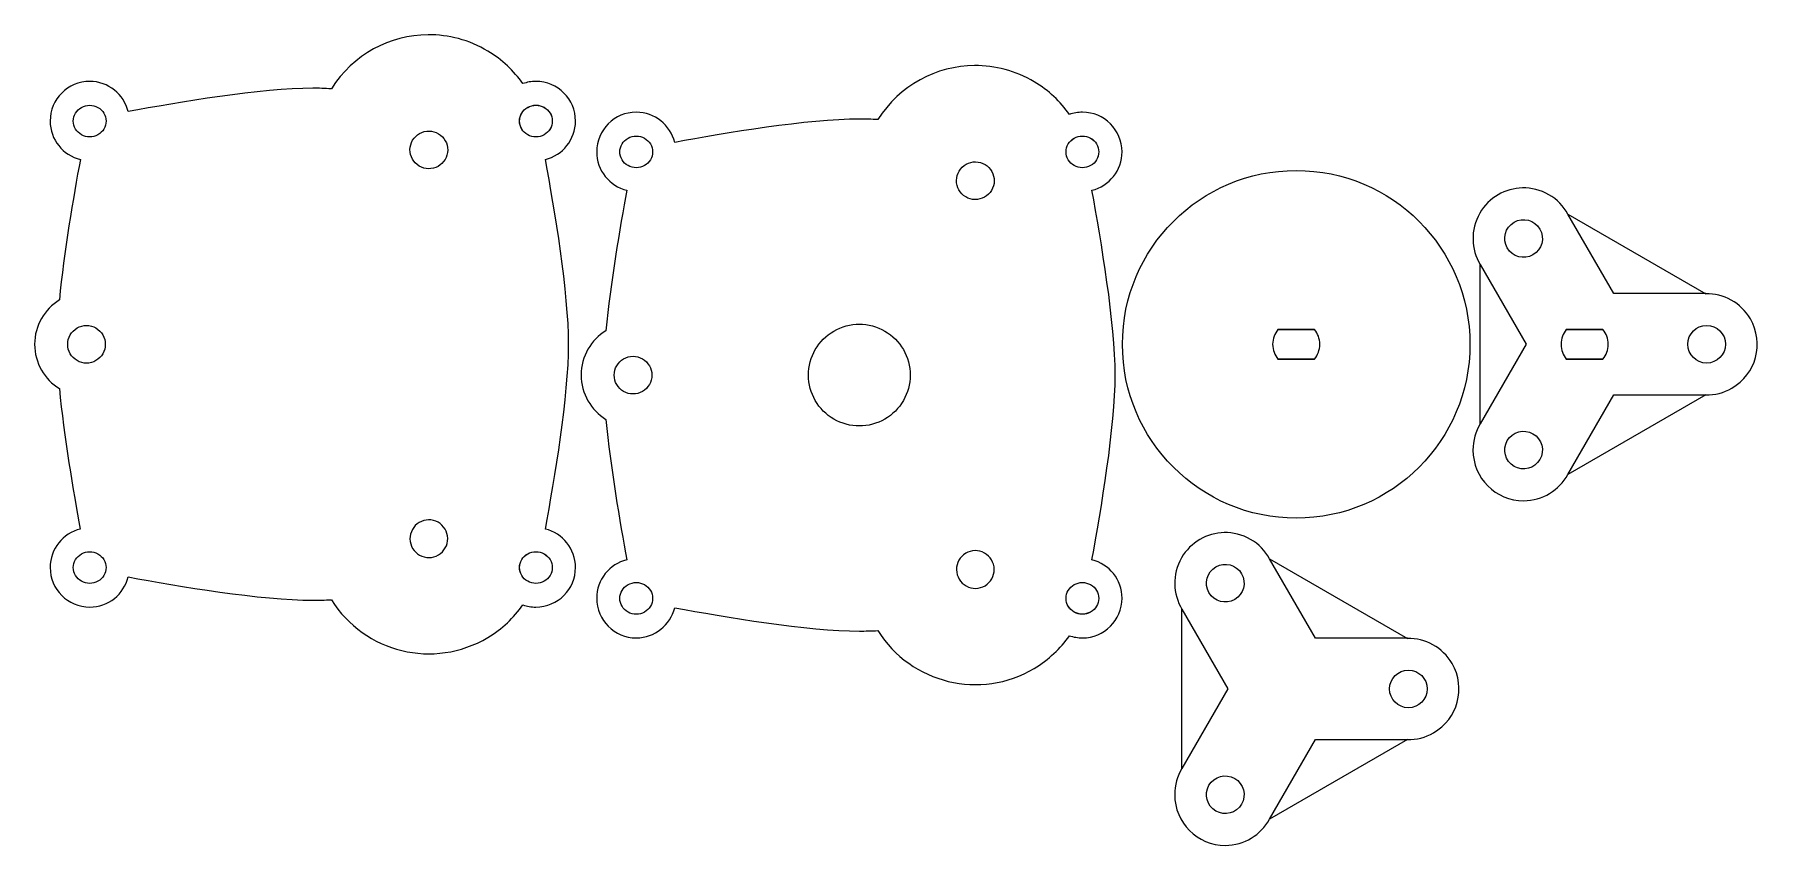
# Model space of a CAD drawing. Extents: x -92 to 160, y 104 to 222.
import ezdxf

# ---------------------------------------------------------------- set-up
doc = ezdxf.new("R2010")
doc.units = 0
doc.layers.add('Layer_1', color=7, linetype='CONTINUOUS')

msp = doc.modelspace()

# ---------------------------------------------------------------- linework, layer by layer
at = {"layer": 'Layer_1', "color": 7}
for points in [[(-34.801751, 222.390147), (-34.801751, 222.390147)], [(44.836317, 217.903497), (44.836317, 217.903497)], [(-81.722481, 209.819829), (-81.722481, 209.819829)], [(-16.703967, 209.819826), (-16.703967, 209.819826)], [(-16.703064, 209.825312), (-16.703064, 209.825312)], [(-2.084414, 205.333178), (-2.084414, 205.333178)], [(62.934101, 205.333175), (62.934101, 205.333175)], [(62.935004, 205.338662), (62.935004, 205.338662)], [(-36.096266, 203.271333), (-36.096266, 203.271333)], [(124.67581, 200.089969), (124.67581, 200.089955)], [(43.541802, 198.784683), (43.541802, 198.784683)], [(123.457341, 195.097536), (123.457341, 195.097536)], [(151.372254, 184.682414), (151.372254, 184.691219), (137.975518, 184.691219), (131.290379, 196.271149), (131.281574, 196.288788)], [(118.519837, 188.924538), (118.511018, 188.915733), (125.213796, 177.318163), (118.519837, 165.729413), (118.511018, 165.711774)], [(94.370101, 179.47104), (89.03434, 179.47104), (89.03434, 179.47104)], [(136.391179, 179.473074), (131.055418, 179.473074), (131.055418, 179.473074)], [(-81.829614, 177.310574), (-81.829614, 177.310574)], [(117.020362, 177.314687), (117.020362, 177.314687)], [(154.254293, 177.316715), (154.254293, 177.316715)], [(89.03434, 175.158331), (94.370101, 175.158331)], [(131.055418, 175.160366), (136.391179, 175.160366)], [(-2.191546, 172.823924), (-2.191546, 172.823924)], [(35.445383, 172.829415), (35.445383, 172.829415)], [(131.272754, 158.347538), (131.281559, 158.338733), (137.984337, 169.945122), (151.354615, 169.945122), (151.372254, 169.945122)], [(123.457344, 159.535892), (123.457344, 159.535892)], [(-36.096266, 151.360794), (-36.096266, 151.360794)], [(81.2114, 149.895553), (81.211372, 149.895539)], [(43.541802, 146.874144), (43.541802, 146.874144)], [(-81.722481, 144.801312), (-81.722481, 144.801312)], [(-16.703967, 144.801312), (-16.703967, 144.801312)], [(-16.703064, 144.806801), (-16.703064, 144.806801)], [(79.992903, 144.903121), (79.992903, 144.903121)], [(107.907844, 134.487998), (107.907844, 134.496803), (94.511108, 134.496803), (87.825969, 146.076733), (87.817164, 146.094372)], [(-2.084414, 140.314662), (-2.084414, 140.314662)], [(62.934101, 140.314662), (62.934101, 140.314662)], [(62.935004, 140.320151), (62.935004, 140.320151)], [(75.0554, 138.730122), (75.046594, 138.721317), (81.749372, 127.123747), (75.055414, 115.534997), (75.046609, 115.517358)], [(110.789855, 127.1223), (110.789855, 127.1223)], [(87.808345, 108.153122), (87.81715, 108.144317), (94.519928, 119.750706), (107.890206, 119.750706), (107.907844, 119.750706)], [(79.992906, 109.341475), (79.992906, 109.341475)]]:
    msp.add_lwpolyline(points, close=True, dxfattribs=at)
for points in [[(-34.801751, 222.390147), (-40.351704, 222.347879), (-45.741313, 219.547193), (-48.886404, 214.523203)], [(-26.096959, 220.017717), (-28.829082, 221.649435), (-31.83625, 222.412733), (-34.801751, 222.390147)], [(-20.981681, 215.272856), (-22.294277, 217.139959), (-24.010922, 218.771864), (-26.096959, 220.017717)], [(44.836317, 217.903497), (39.286363, 217.861228), (33.896754, 215.060543), (30.751664, 210.036552)], [(53.541109, 215.531066), (50.808986, 217.162785), (47.801818, 217.926083), (44.836317, 217.903497)], [(-84.102445, 215.599175), (-87.287673, 215.599175), (-89.870362, 213.016486), (-89.870362, 209.831258)], [(-78.502098, 211.198272), (-79.116815, 213.722414), (-81.389087, 215.599175), (-84.102445, 215.599175)], [(-51.593973, 214.602578), (-59.053657, 214.602578), (-71.2913, 212.541348), (-78.502098, 211.198272)], [(-48.886404, 214.523203), (-49.839118, 214.57183), (-50.749564, 214.602578), (-51.593973, 214.602578)], [(-19.085501, 215.599175), (-19.750309, 215.599175), (-20.387527, 215.480111), (-20.981681, 215.272856)], [(-13.317584, 209.831258), (-13.317584, 213.016486), (-15.900273, 215.599175), (-19.085501, 215.599175)], [(58.656387, 210.786205), (57.343791, 212.653308), (55.627146, 214.285213), (53.541109, 215.531066)], [(-86.494062, 209.819829), (-86.494062, 210.644663), (-86.039333, 211.406842), (-85.301167, 211.81926)], [(-85.301167, 211.81926), (-84.563001, 212.231677), (-83.653542, 212.231677), (-82.915376, 211.81926)], [(-82.915376, 211.81926), (-82.17721, 211.406842), (-81.722481, 210.644663), (-81.722481, 209.819829)], [(-21.475549, 209.819826), (-21.475549, 210.644661), (-21.02082, 211.406839), (-20.282653, 211.819257)], [(-21.474646, 209.825312), (-21.474646, 210.650147), (-21.019917, 211.412326), (-20.28175, 211.824743)], [(-20.282653, 211.819257), (-19.544487, 212.231674), (-18.635029, 212.231674), (-17.896863, 211.819257)], [(-20.28175, 211.824743), (-19.543584, 212.237161), (-18.634126, 212.237161), (-17.895959, 211.824743)], [(-17.896863, 211.819257), (-17.158696, 211.406839), (-16.703967, 210.644661), (-16.703967, 209.819826)], [(-17.895959, 211.824743), (-17.157793, 211.412326), (-16.703064, 210.650147), (-16.703064, 209.825312)], [(-89.870362, 209.831258), (-89.870362, 207.115908), (-87.996409, 204.843638), (-85.469459, 204.230911)], [(-85.301167, 207.820397), (-86.039333, 208.232815), (-86.494062, 208.994994), (-86.494062, 209.819829)], [(-81.722481, 209.819829), (-81.722481, 208.994994), (-82.17721, 208.232815), (-82.915376, 207.820397)], [(-20.282653, 207.820395), (-21.02082, 208.232812), (-21.475549, 208.994991), (-21.475549, 209.819826)], [(-20.28175, 207.825881), (-21.019917, 208.238298), (-21.474646, 209.000477), (-21.474646, 209.825312)], [(-16.703967, 209.819826), (-16.703967, 208.994991), (-17.158696, 208.232812), (-17.896863, 207.820395)], [(-16.703064, 209.825312), (-16.703064, 209.000477), (-17.157793, 208.238298), (-17.895959, 207.825881)], [(-17.709667, 204.230911), (-15.190027, 204.848808), (-13.317584, 207.121095), (-13.317584, 209.831258)], [(-4.464379, 211.112525), (-7.649606, 211.112525), (-10.232295, 208.529836), (-10.232295, 205.344608)], [(1.135969, 206.711622), (0.521252, 209.235764), (-1.751021, 211.112525), (-4.464379, 211.112525)], [(28.044094, 210.115927), (20.58441, 210.115927), (8.346766, 208.054698), (1.135969, 206.711622)], [(30.751664, 210.036552), (29.79895, 210.085179), (28.888504, 210.115927), (28.044094, 210.115927)], [(60.552567, 211.112525), (59.887759, 211.112525), (59.25054, 210.993461), (58.656387, 210.786205)], [(66.320484, 205.344608), (66.320484, 208.529836), (63.737795, 211.112525), (60.552567, 211.112525)], [(-82.915376, 207.820397), (-83.653542, 207.40798), (-84.563001, 207.40798), (-85.301167, 207.820397)], [(-37.434431, 205.6678), (-37.420152, 206.648365), (-36.883603, 207.546755), (-36.027055, 208.024287)], [(-36.027055, 208.024287), (-35.170506, 208.50182), (-34.124211, 208.48588), (-33.282607, 207.982477)], [(-33.282607, 207.982477), (-32.440327, 207.480206), (-31.930164, 206.566575), (-31.944443, 205.58601)], [(-17.896863, 207.820395), (-18.635029, 207.407977), (-19.544487, 207.407977), (-20.282653, 207.820395)], [(-17.895959, 207.825881), (-18.634126, 207.413464), (-19.543584, 207.413464), (-20.28175, 207.825881)], [(-6.855996, 205.333178), (-6.855996, 206.158013), (-6.401267, 206.920192), (-5.6631, 207.332609)], [(-5.6631, 207.332609), (-4.924934, 207.745027), (-4.015476, 207.745027), (-3.277309, 207.332609)], [(-3.277309, 207.332609), (-2.539143, 206.920192), (-2.084414, 206.158013), (-2.084414, 205.333178)], [(58.162519, 205.333175), (58.162519, 206.15801), (58.617248, 206.920189), (59.355414, 207.332607)], [(58.163422, 205.338662), (58.163422, 206.163497), (58.618151, 206.925676), (59.356318, 207.338093)], [(59.355414, 207.332607), (60.093581, 207.745024), (61.003039, 207.745024), (61.741205, 207.332607)], [(59.356318, 207.338093), (60.094484, 207.75051), (61.003942, 207.75051), (61.742108, 207.338093)], [(61.741205, 207.332607), (62.479372, 206.920189), (62.934101, 206.15801), (62.934101, 205.333175)], [(61.742108, 207.338093), (62.480275, 206.925676), (62.935004, 206.163497), (62.935004, 205.338662)], [(-85.469459, 204.230911), (-86.471435, 198.851942), (-87.873597, 190.674401), (-88.520987, 183.769803)], [(-36.096266, 203.271333), (-36.938546, 203.773604), (-37.448709, 204.687235), (-37.434431, 205.6678)], [(-31.944443, 205.58601), (-31.958721, 204.605444), (-32.495271, 203.707055), (-33.351819, 203.229522)], [(-14.314181, 177.322789), (-14.314181, 184.780985), (-16.367447, 197.018818), (-17.709667, 204.230911)], [(-10.232295, 205.344608), (-10.232295, 202.629258), (-8.358342, 200.356988), (-5.831392, 199.744261)], [(-5.6631, 203.333747), (-6.401267, 203.746165), (-6.855996, 204.508343), (-6.855996, 205.333178)], [(-2.084414, 205.333178), (-2.084414, 204.508343), (-2.539143, 203.746165), (-3.277309, 203.333747)], [(59.355414, 203.333744), (58.617248, 203.746162), (58.162519, 204.508341), (58.162519, 205.333175)], [(59.356318, 203.339231), (58.618151, 203.751648), (58.163422, 204.513827), (58.163422, 205.338662)], [(62.934101, 205.333175), (62.934101, 204.508341), (62.479372, 203.746162), (61.741205, 203.333744)], [(62.935004, 205.338662), (62.935004, 204.513827), (62.480275, 203.751648), (61.742108, 203.339231)], [(61.9284, 199.744261), (64.448041, 200.362158), (66.320484, 202.634445), (66.320484, 205.344608)], [(-33.351819, 203.229522), (-34.208367, 202.75199), (-35.254662, 202.76793), (-36.096266, 203.271333)], [(-3.277309, 203.333747), (-4.015476, 202.92133), (-4.924934, 202.92133), (-5.6631, 203.333747)], [(42.203637, 201.18115), (42.217916, 202.161715), (42.754465, 203.060104), (43.611013, 203.537637)], [(43.611013, 203.537637), (44.467561, 204.01517), (45.513857, 203.99923), (46.355461, 203.495826)], [(46.355461, 203.495826), (47.197741, 202.993556), (47.707904, 202.079925), (47.693625, 201.099359)], [(61.741205, 203.333744), (61.003039, 202.921327), (60.093581, 202.921327), (59.355414, 203.333744)], [(61.742108, 203.339231), (61.003942, 202.926813), (60.094484, 202.926813), (59.356318, 203.339231)], [(66.384079, 177.314687), (66.384079, 191.297497), (77.719382, 202.632828), (91.70222, 202.632828)], [(91.70222, 202.632828), (105.68503, 202.632828), (117.020362, 191.297497), (117.020362, 177.314687)], [(-5.831392, 199.744261), (-6.833369, 194.365291), (-8.235531, 186.18775), (-8.88292, 179.283152)], [(43.541802, 198.784683), (42.699521, 199.286953), (42.189358, 200.200584), (42.203637, 201.18115)], [(47.693625, 201.099359), (47.679346, 200.118794), (47.142797, 199.220405), (46.286249, 198.742872)], [(65.323887, 172.836139), (65.323887, 180.294335), (63.270621, 192.532168), (61.9284, 199.744261)], [(124.67581, 200.089955), (122.185856, 200.033756), (119.784658, 198.716371), (118.449282, 196.403427)], [(128.521087, 199.102191), (127.309547, 199.801676), (125.980071, 200.119405), (124.67581, 200.089969)], [(46.286249, 198.742872), (45.429701, 198.265339), (44.383406, 198.281279), (43.541802, 198.784683)], [(131.281574, 196.288788), (130.655207, 197.425568), (129.727122, 198.405887), (128.521087, 199.102191)], [(118.449282, 196.403427), (117.061172, 193.99915), (117.184026, 191.146502), (118.519837, 188.924538)], [(122.453077, 191.349573), (121.695426, 192.661863), (122.145051, 194.339885), (123.457341, 195.097536)], [(123.457341, 195.097536), (124.769633, 195.855188), (126.447653, 195.405562), (127.205304, 194.093272)], [(127.205304, 194.093272), (127.962956, 192.78098), (127.513332, 191.102962), (126.20104, 190.345309)], [(126.20104, 190.345309), (124.88875, 189.587658), (123.210729, 190.03728), (122.453077, 191.349573)], [(157.889823, 181.004705), (156.501713, 183.408982), (153.964437, 184.728277), (151.372254, 184.682414)], [(-88.520987, 183.769803), (-90.688578, 182.440384), (-92.136959, 180.051931), (-92.136959, 177.322789)], [(-87.317013, 177.310574), (-87.317672, 178.291243), (-86.794871, 179.197701), (-85.945696, 179.688227)], [(-85.945696, 179.688227), (-85.096522, 180.178752), (-84.050105, 180.178752), (-83.20093, 179.688227)], [(-83.20093, 179.688227), (-82.351756, 179.197701), (-81.828954, 178.291243), (-81.829614, 177.310574)], [(-8.88292, 179.283152), (-11.050511, 177.953733), (-12.498892, 175.565281), (-12.498892, 172.836139)], [(20.634533, 172.829415), (20.632752, 175.476305), (22.043829, 177.922895), (24.335807, 179.246854)], [(24.335807, 179.246854), (26.627784, 180.570814), (29.452132, 180.570814), (31.74411, 179.246854)], [(31.74411, 179.246854), (34.036087, 177.922895), (35.447164, 175.476305), (35.445383, 172.829415)], [(89.03434, 179.47104), (88.556656, 178.881187), (88.267048, 178.137243), (88.267048, 177.319095)], [(95.137392, 177.319095), (95.137392, 178.137243), (94.847785, 178.881187), (94.370101, 179.47104)], [(131.055418, 179.473074), (130.577734, 178.883221), (130.288126, 178.139278), (130.288126, 177.321129)], [(137.15847, 177.321129), (137.15847, 178.139278), (136.868862, 178.883221), (136.391179, 179.473074)], [(148.766894, 177.316715), (148.766894, 178.832017), (149.995289, 180.060414), (151.510594, 180.060414)], [(151.510594, 180.060414), (153.025896, 180.060414), (154.254293, 178.832017), (154.254293, 177.316715)], [(155.191073, 170.9329), (158.715555, 172.967761), (159.924685, 177.480224), (157.889823, 181.004705)], [(-92.136959, 177.322789), (-92.136959, 174.593646), (-90.688578, 172.196375), (-88.520987, 170.866956)], [(-85.945696, 174.932922), (-86.794871, 175.423447), (-87.317672, 176.329905), (-87.317013, 177.310574)], [(-81.829614, 177.310574), (-81.828954, 176.329905), (-82.351756, 175.423447), (-83.20093, 174.932922)], [(-17.709667, 150.414664), (-16.367447, 157.626757), (-14.314181, 169.864593), (-14.314181, 177.322789)], [(91.70222, 151.996545), (77.719382, 151.996545), (66.384079, 163.331849), (66.384079, 177.314687)], [(88.267048, 177.319095), (88.267048, 176.500947), (88.556656, 175.748184), (89.03434, 175.158331)], [(117.020362, 177.314687), (117.020362, 163.331849), (105.68503, 151.996545), (91.70222, 151.996545)], [(94.370101, 175.158331), (94.847785, 175.748184), (95.137392, 176.500947), (95.137392, 177.319095)], [(130.288126, 177.321129), (130.288126, 176.502981), (130.577734, 175.750219), (131.055418, 175.160366)], [(136.391179, 175.160366), (136.868862, 175.750219), (137.15847, 176.502981), (137.15847, 177.321129)], [(151.510594, 174.573015), (149.995289, 174.573015), (148.766894, 175.80141), (148.766894, 177.316715)], [(154.254293, 177.316715), (154.254293, 175.80141), (153.025896, 174.573015), (151.510594, 174.573015)], [(-83.20093, 174.932922), (-84.050105, 174.442397), (-85.096522, 174.442397), (-85.945696, 174.932922)], [(-7.678945, 172.823924), (-7.679605, 173.804593), (-7.156803, 174.711051), (-6.307628, 175.201576)], [(-6.307628, 175.201576), (-5.458454, 175.692101), (-4.412037, 175.692101), (-3.562863, 175.201576)], [(-3.562863, 175.201576), (-2.713688, 174.711051), (-2.190886, 173.804593), (-2.191546, 172.823924)], [(-12.498892, 172.836139), (-12.498892, 170.106996), (-11.050511, 167.709724), (-8.88292, 166.380305)], [(-6.307628, 170.446272), (-7.156803, 170.936797), (-7.679605, 171.843255), (-7.678945, 172.823924)], [(-2.191546, 172.823924), (-2.190886, 171.843255), (-2.713688, 170.936797), (-3.562863, 170.446272)], [(24.335807, 166.411976), (22.043829, 167.735935), (20.632752, 170.182525), (20.634533, 172.829415)], [(35.445383, 172.829415), (35.447164, 170.182525), (34.036087, 167.735935), (31.74411, 166.411976)], [(61.9284, 145.928014), (63.270621, 153.140107), (65.323887, 165.377942), (65.323887, 172.836139)], [(-88.520987, 170.866956), (-87.875923, 163.963634), (-86.479637, 155.795208), (-85.478279, 150.414664)], [(-3.562863, 170.446272), (-4.412037, 169.955747), (-5.458454, 169.955747), (-6.307628, 170.446272)], [(151.372254, 169.945122), (152.669917, 169.919186), (153.985039, 170.236595), (155.191073, 170.9329)], [(-8.88292, 166.380305), (-8.237856, 159.476983), (-6.84157, 151.308558), (-5.840212, 145.928014)], [(31.74411, 166.411976), (29.452132, 165.088017), (26.627784, 165.088017), (24.335807, 166.411976)], [(118.511018, 165.711774), (117.839721, 164.600934), (117.461504, 163.303203), (117.461504, 161.910594)], [(122.45308, 163.283855), (123.210732, 164.596148), (124.888751, 165.045771), (126.201043, 164.288119)], [(126.201043, 164.288119), (127.513333, 163.530468), (127.962959, 161.852448), (127.205307, 160.540156)], [(117.461504, 161.910594), (117.461502, 157.840873), (120.764837, 154.537536), (124.83456, 154.537538)], [(123.457344, 159.535892), (122.145051, 160.293544), (121.695429, 161.971565), (122.45308, 163.283855)], [(127.205307, 160.540156), (126.447656, 159.227866), (124.769634, 158.778241), (123.457344, 159.535892)], [(124.83456, 154.537538), (127.61078, 154.537538), (130.016383, 156.079711), (131.272754, 158.347538)], [(-36.096266, 151.360794), (-36.938546, 150.858523), (-37.448709, 149.944892), (-37.434431, 148.964327)], [(-33.351819, 151.402605), (-34.208367, 151.880138), (-35.254662, 151.864198), (-36.096266, 151.360794)], [(-31.944443, 149.046118), (-31.958721, 150.026683), (-32.495271, 150.925072), (-33.351819, 151.402605)], [(-85.478279, 150.414664), (-88.001331, 149.799174), (-89.870362, 147.526901), (-89.870362, 144.814305)], [(-37.434431, 148.964327), (-37.420152, 147.983762), (-36.883603, 147.085373), (-36.027055, 146.60784)], [(-33.282607, 146.649651), (-32.440327, 147.151921), (-31.930164, 148.065552), (-31.944443, 149.046118)], [(-13.317584, 144.814305), (-13.317584, 147.524618), (-15.189832, 149.796905), (-17.709667, 150.414664)], [(81.211372, 149.895539), (78.721418, 149.83934), (76.320221, 148.521955), (74.984844, 146.209011)], [(85.056678, 148.907775), (83.845138, 149.60726), (82.515662, 149.924989), (81.2114, 149.895553)], [(87.817164, 146.094372), (87.190797, 147.231152), (86.262712, 148.211471), (85.056678, 148.907775)], [(-86.494062, 144.801312), (-86.494062, 145.626147), (-86.039333, 146.388326), (-85.301167, 146.800743)], [(-85.301167, 146.800743), (-84.563001, 147.213161), (-83.653542, 147.213161), (-82.915376, 146.800743)], [(-82.915376, 146.800743), (-82.17721, 146.388326), (-81.722481, 145.626147), (-81.722481, 144.801312)], [(-36.027055, 146.60784), (-35.170506, 146.130307), (-34.124211, 146.146247), (-33.282607, 146.649651)], [(-21.475549, 144.801312), (-21.475549, 145.626147), (-21.02082, 146.388326), (-20.282653, 146.800743)], [(-21.474646, 144.806801), (-21.474646, 145.631636), (-21.019917, 146.393815), (-20.28175, 146.806233)], [(-20.282653, 146.800743), (-19.544487, 147.213161), (-18.635029, 147.213161), (-17.896863, 146.800743)], [(-20.28175, 146.806233), (-19.543584, 147.21865), (-18.634126, 147.21865), (-17.895959, 146.806233)], [(-17.896863, 146.800743), (-17.158696, 146.388326), (-16.703967, 145.626147), (-16.703967, 144.801312)], [(-17.895959, 146.806233), (-17.157793, 146.393815), (-16.703064, 145.631636), (-16.703064, 144.806801)], [(43.541802, 146.874144), (42.699521, 146.371873), (42.189358, 145.458242), (42.203637, 144.477677)], [(46.286249, 146.915954), (45.429701, 147.393487), (44.383406, 147.377547), (43.541802, 146.874144)], [(47.693625, 144.559467), (47.679346, 145.540033), (47.142797, 146.438422), (46.286249, 146.915954)], [(74.984844, 146.209011), (73.596734, 143.804734), (73.719588, 140.952086), (75.0554, 138.730122)], [(-89.870362, 144.814305), (-89.870362, 141.629089), (-87.287673, 139.046389), (-84.102445, 139.046389)], [(-85.301167, 142.801881), (-86.039333, 143.214298), (-86.494062, 143.976477), (-86.494062, 144.801312)], [(-81.722481, 144.801312), (-81.722481, 143.976477), (-82.17721, 143.214298), (-82.915376, 142.801881)], [(-20.282653, 142.801881), (-21.02082, 143.214298), (-21.475549, 143.976477), (-21.475549, 144.801312)], [(-20.28175, 142.80737), (-21.019917, 143.219788), (-21.474646, 143.981967), (-21.474646, 144.806801)], [(-19.085501, 139.046389), (-15.900273, 139.046389), (-13.317584, 141.629089), (-13.317584, 144.814305)], [(-16.703967, 144.801312), (-16.703967, 143.976477), (-17.158696, 143.214298), (-17.896863, 142.801881)], [(-16.703064, 144.806801), (-16.703064, 143.981967), (-17.157793, 143.219788), (-17.895959, 142.80737)], [(-5.840212, 145.928014), (-8.363264, 145.312524), (-10.232295, 143.040251), (-10.232295, 140.327655)], [(42.203637, 144.477677), (42.217916, 143.497111), (42.754465, 142.598722), (43.611013, 142.12119)], [(46.355461, 142.163), (47.197741, 142.665271), (47.707904, 143.578902), (47.693625, 144.559467)], [(66.320484, 140.327655), (66.320484, 143.037968), (64.448236, 145.310255), (61.9284, 145.928014)], [(78.988638, 141.155156), (78.230987, 142.467447), (78.680612, 144.14547), (79.992903, 144.903121)], [(79.992903, 144.903121), (81.305194, 145.660772), (82.983214, 145.211147), (83.740865, 143.898856)], [(83.740865, 143.898856), (84.498519, 142.586565), (84.048894, 140.908545), (82.736603, 140.150894)], [(-82.915376, 142.801881), (-83.653542, 142.389464), (-84.563001, 142.389464), (-85.301167, 142.801881)], [(-84.102445, 139.046389), (-81.389861, 139.046389), (-79.117588, 140.915434), (-78.502098, 143.438472)], [(-78.502098, 143.438472), (-71.290005, 142.096251), (-59.052166, 140.043), (-51.593973, 140.043)], [(-17.896863, 142.801881), (-18.635029, 142.389464), (-19.544487, 142.389464), (-20.282653, 142.801881)], [(-17.895959, 142.80737), (-18.634126, 142.394953), (-19.543584, 142.394953), (-20.28175, 142.80737)], [(-6.855996, 140.314662), (-6.855996, 141.139497), (-6.401267, 141.901676), (-5.6631, 142.314093)], [(-5.6631, 142.314093), (-4.924934, 142.72651), (-4.015476, 142.72651), (-3.277309, 142.314093)], [(-3.277309, 142.314093), (-2.539143, 141.901676), (-2.084414, 141.139497), (-2.084414, 140.314662)], [(43.611013, 142.12119), (44.467561, 141.643657), (45.513857, 141.659597), (46.355461, 142.163)], [(58.162519, 140.314662), (58.162519, 141.139497), (58.617248, 141.901676), (59.355414, 142.314093)], [(58.163422, 140.320151), (58.163422, 141.144986), (58.618151, 141.907165), (59.356318, 142.319582)], [(59.355414, 142.314093), (60.093581, 142.72651), (61.003039, 142.72651), (61.741205, 142.314093)], [(59.356318, 142.319582), (60.094484, 142.732), (61.003942, 142.732), (61.742108, 142.319582)], [(61.741205, 142.314093), (62.479372, 141.901676), (62.934101, 141.139497), (62.934101, 140.314662)], [(61.742108, 142.319582), (62.480275, 141.907165), (62.935004, 141.144986), (62.935004, 140.320151)], [(82.736603, 140.150894), (81.424312, 139.393243), (79.746292, 139.842865), (78.988638, 141.155156)], [(-51.593973, 140.043), (-50.752316, 140.043), (-49.844525, 140.065296), (-48.895223, 140.113556)], [(-48.895223, 140.113556), (-44.070614, 132.401975), (-33.943615, 129.923922), (-26.096959, 134.610222)], [(-26.096959, 134.610222), (-24.009598, 135.856854), (-22.294596, 137.495324), (-20.981681, 139.363889)], [(-20.981681, 139.363889), (-20.38731, 139.156935), (-19.750778, 139.046389), (-19.085501, 139.046389)], [(-10.232295, 140.327655), (-10.232295, 137.142439), (-7.649606, 134.559738), (-4.464379, 134.559738)], [(-5.6631, 138.315231), (-6.401267, 138.727648), (-6.855996, 139.489827), (-6.855996, 140.314662)], [(-4.464379, 134.559738), (-1.751794, 134.559738), (0.520479, 136.428783), (1.135969, 138.951822)], [(-2.084414, 140.314662), (-2.084414, 139.489827), (-2.539143, 138.727648), (-3.277309, 138.315231)], [(1.135969, 138.951822), (8.348062, 137.609601), (20.5859, 135.55635), (28.044094, 135.55635)], [(59.355414, 138.315231), (58.617248, 138.727648), (58.162519, 139.489827), (58.162519, 140.314662)], [(59.356318, 138.32072), (58.618151, 138.733137), (58.163422, 139.495316), (58.163422, 140.320151)], [(60.552567, 134.559738), (63.737795, 134.559738), (66.320484, 137.142439), (66.320484, 140.327655)], [(62.934101, 140.314662), (62.934101, 139.489827), (62.479372, 138.727648), (61.741205, 138.315231)], [(62.935004, 140.320151), (62.935004, 139.495316), (62.480275, 138.733137), (61.742108, 138.32072)], [(-3.277309, 138.315231), (-4.015476, 137.902813), (-4.924934, 137.902813), (-5.6631, 138.315231)], [(61.741205, 138.315231), (61.003039, 137.902813), (60.093581, 137.902813), (59.355414, 138.315231)], [(61.742108, 138.32072), (61.003942, 137.908302), (60.094484, 137.908302), (59.356318, 138.32072)], [(28.044094, 135.55635), (28.885752, 135.55635), (29.793542, 135.578645), (30.742845, 135.626905)], [(30.742845, 135.626905), (35.567453, 127.915324), (45.694453, 125.437272), (53.541109, 130.123572)], [(53.541109, 130.123572), (55.628469, 131.370204), (57.343472, 133.008673), (58.656387, 134.877238)], [(58.656387, 134.877238), (59.250758, 134.670285), (59.88729, 134.559738), (60.552567, 134.559738)], [(114.425414, 130.810289), (113.037304, 133.214566), (110.500027, 134.533861), (107.907844, 134.487998)], [(105.302456, 127.1223), (105.302456, 128.637601), (106.530851, 129.865999), (108.046156, 129.865999)], [(108.046156, 129.865999), (109.561458, 129.865999), (110.789855, 128.637601), (110.789855, 127.1223)], [(111.726664, 120.738484), (115.251145, 122.773345), (116.460276, 127.285808), (114.425414, 130.810289)], [(108.046156, 124.3786), (106.530851, 124.3786), (105.302456, 125.606995), (105.302456, 127.1223)], [(110.789855, 127.1223), (110.789855, 125.606995), (109.561458, 124.3786), (108.046156, 124.3786)], [(107.907844, 119.750706), (109.205508, 119.72477), (110.52063, 120.042179), (111.726664, 120.738484)], [(75.046609, 115.517358), (74.375312, 114.406518), (73.997095, 113.108786), (73.997095, 111.716178)], [(78.988643, 113.08944), (79.746294, 114.401731), (81.424314, 114.851356), (82.736605, 114.093703)], [(82.736605, 114.093703), (84.048896, 113.336052), (84.498521, 111.658032), (83.740871, 110.345741)], [(73.997095, 111.716178), (73.997092, 107.646457), (77.300427, 104.343119), (81.37015, 104.343122)], [(79.992906, 109.341475), (78.680615, 110.099129), (78.230992, 111.777149), (78.988643, 113.08944)], [(83.740871, 110.345741), (82.98322, 109.03345), (81.305197, 108.583824), (79.992906, 109.341475)], [(81.37015, 104.343122), (84.14637, 104.343122), (86.551973, 105.885295), (87.808345, 108.153122)]]:
    msp.add_open_spline(points, degree=3, dxfattribs=at)

doc.saveas('drawing.dxf')
